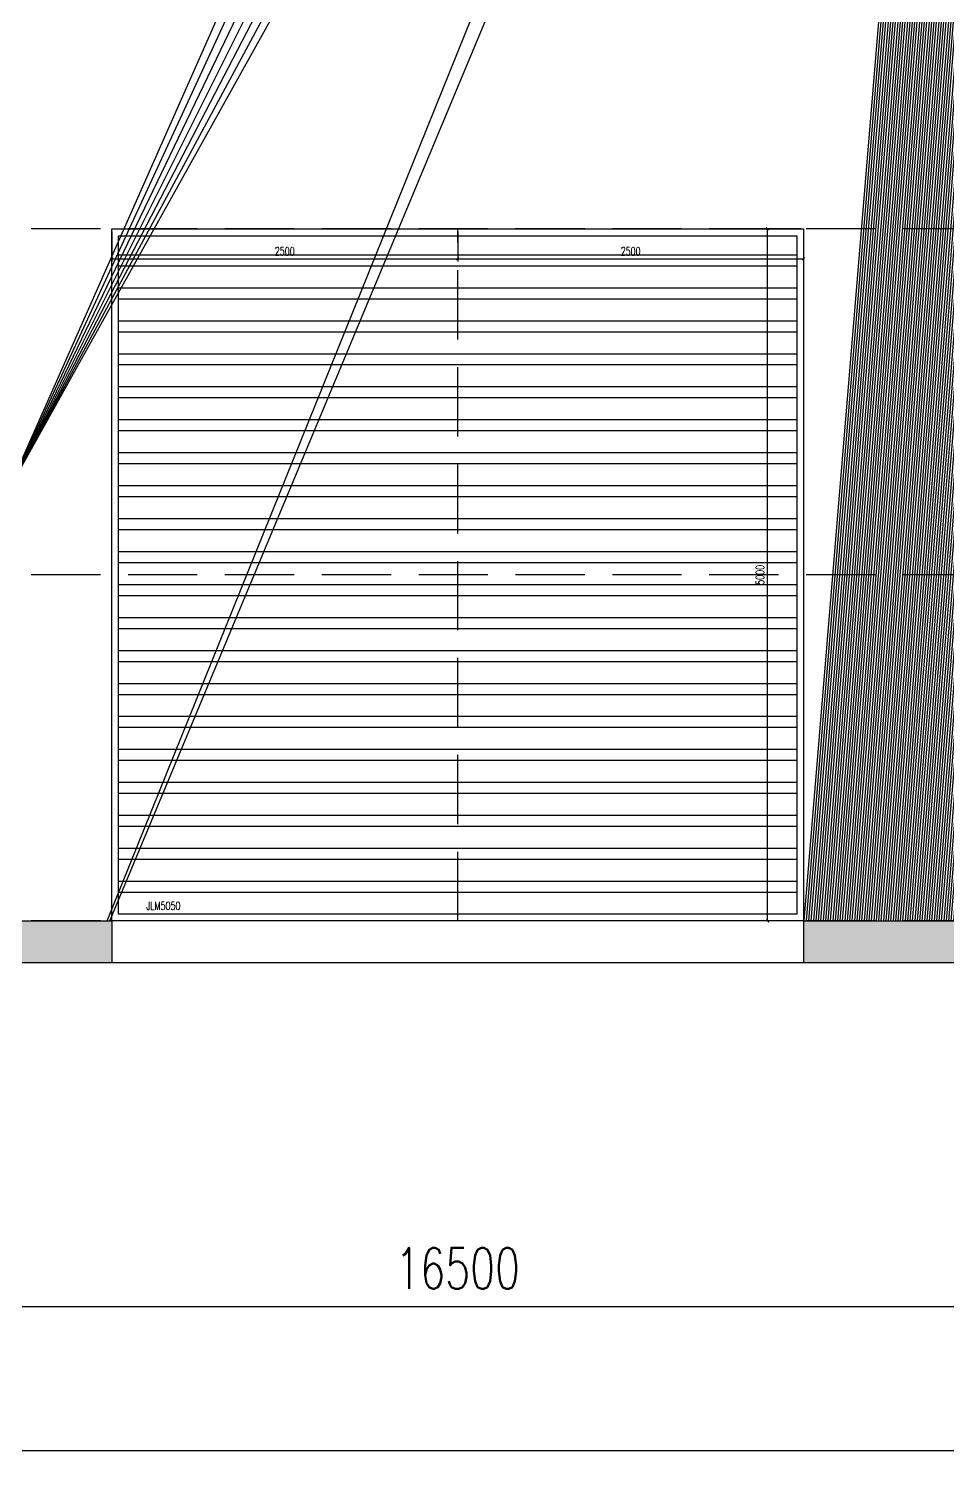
# Model space of a CAD drawing. Extents: x -4210259 to 293730, y -7499 to 868879.
# Drawn here: x -1746190 to -1739552, y 513313 to 523682 of the extents above; entities that cross this region are included whole.
import ezdxf

# ---------------------------------------------------------------- set-up
doc = ezdxf.new("R2010")
doc.units = 0
doc.header["$LTSCALE"] = 1000
doc.header["$MEASUREMENT"] = 0
doc.linetypes.add('__DASH', pattern=[0.35, 0.25, -0.1])
doc.linetypes.add('DOTE', pattern=[2.4200000000000004, 2, -0.2, 0.02, -0.2])
doc.layers.get('Defpoints').update_dxf_attribs({"color": 210})
for name, color, linetype in [('A-AXIS-D', 1, 'Continuous'), ('A-AXIS-DOTE', 14, 'DOTE'), ('A-HATCH-2', 251, 'Continuous'), ('A-LIN-V', 9, 'Continuous'), ('A-门窗表显示尺寸', 160, 'Continuous'), ('AS-WALL', 40, 'Continuous')]:
    doc.layers.add(name, color=color, linetype=linetype)
doc.styles.add('_TCH_DIM_T3', font='SIMPLEX', dxfattribs={"width": 0.7058823529411765, "bigfont": 'GBCBIG'})
doc.styles.add('A-DIM_T3', font='SIMPLEX', dxfattribs={"width": 0.7058823529411765, "bigfont": 'GBCBIG'})
doc.styles.add('A-STANDARD', font='SIMPLEX', dxfattribs={"bigfont": 'GBCBIG'})
doc.dimstyles.new('_TCH_ARCH&&100', dxfattribs={"dimtxt": 297.5, "dimasz": 100, "dimexe": 100, "dimexo": 100, "dimgap": 126.25, "dimtad": 1, "dimdec": 0, "dimzin": 0, "dimdsep": 46, "dimtxsty": '_TCH_DIM_T3', "dimblk": 'ARCHTICK', "dimcen": 0.09, "dimclrt": 7, "dimazin": 2, "dimtfac": 1, "dimtdec": 0, "dimtix": 1, "dimtmove": 2, "dimatfit": 3, "dimfxl": 0, "dimtolj": 1, "dimtzin": 0, "dimarcsym": 0})
doc.dimstyles.new('A-DIM&&20', dxfattribs={"dimtxt": 59.5, "dimasz": 20, "dimexe": 20, "dimexo": 20, "dimgap": 25.25, "dimtad": 1, "dimdec": 0, "dimzin": 0, "dimdsep": 46, "dimtxsty": 'A-DIM_T3', "dimblk": 'ARCHTICK', "dimcen": 0.09, "dimclrt": 7, "dimazin": 2, "dimtfac": 1, "dimtdec": 0, "dimtix": 1, "dimtmove": 2, "dimatfit": 3, "dimfxl": 0, "dimtolj": 1, "dimtzin": 0, "dimarcsym": 0})

# ---------------------------------------------------------------- blocks, each defined once
blk = doc.blocks.new('_ArchTick')
at = {"color": 0, "linetype": 'ByBlock', "const_width": 0.4}
blk.add_lwpolyline([(-0.5, -0.5), (0.5, 0.5)], dxfattribs=at)
blk = doc.blocks.new('*D1236')
at = {"layer": 'A-门窗表显示尺寸', "color": 0, "lineweight": -2}
for p, q in [((-1640980.163610153, 522217.4520265139), (-1640980.163610153, 521999.9999999749)), ((-1638480.163610147, 522217.4520265139), (-1638480.163610147, 521999.9999999749)), ((-1640980.163610153, 522019.9999999749), (-1638480.163610147, 522019.9999999749))]:
    blk.add_line(p, q, dxfattribs=at)
at = {"layer": 'Defpoints', "color": 0}
for p in [(-1640980.163610153, 522237.4520265139), (-1638480.163610147, 522237.4520265139), (-1638480.163610147, 522019.9999999749)]:
    blk.add_point(p, dxfattribs=at)
at = {"layer": 'A-门窗表显示尺寸', "color": 0, "lineweight": -2, "xscale": 20, "yscale": 20, "zscale": 20, "rotation": 180}
blk.add_blockref('_ArchTick', (-1640980.163610153, 522019.9999999749), dxfattribs=at)
at = {"layer": 'A-门窗表显示尺寸', "color": 0, "lineweight": -2, "xscale": 20, "yscale": 20, "zscale": 20}
blk.add_blockref('_ArchTick', (-1638480.163610147, 522019.9999999749), dxfattribs=at)
at = {"layer": 'A-门窗表显示尺寸', "color": 7, "insert": (-1639730.16361015, 522074.9999999749), "char_height": 59.5, "attachment_point": 5, "style": 'A-DIM_T3'}
blk.add_mtext('\\A1;2500', dxfattribs=at)
blk = doc.blocks.new('*D1237')
at = {"layer": 'A-门窗表显示尺寸', "color": 0, "lineweight": -2}
for p, q in [((-1643480.16361016, 522217.4520265139), (-1643480.16361016, 521999.9999999749)), ((-1640980.163610153, 522217.4520265139), (-1640980.163610153, 521999.9999999749)), ((-1643480.16361016, 522019.9999999749), (-1640980.163610153, 522019.9999999749))]:
    blk.add_line(p, q, dxfattribs=at)
at = {"layer": 'Defpoints', "color": 0}
for p in [(-1643480.16361016, 522237.4520265139), (-1640980.163610153, 522237.4520265139), (-1640980.163610153, 522019.9999999749)]:
    blk.add_point(p, dxfattribs=at)
at = {"layer": 'A-门窗表显示尺寸', "color": 0, "lineweight": -2, "xscale": 20, "yscale": 20, "zscale": 20, "rotation": 180}
blk.add_blockref('_ArchTick', (-1643480.16361016, 522019.9999999749), dxfattribs=at)
at = {"layer": 'A-门窗表显示尺寸', "color": 0, "lineweight": -2, "xscale": 20, "yscale": 20, "zscale": 20}
blk.add_blockref('_ArchTick', (-1640980.163610153, 522019.9999999749), dxfattribs=at)
at = {"layer": 'A-门窗表显示尺寸', "color": 7, "insert": (-1642230.163610157, 522074.9999999749), "char_height": 59.5, "attachment_point": 5, "style": 'A-DIM_T3'}
blk.add_mtext('\\A1;2500', dxfattribs=at)
blk = doc.blocks.new('*D1238')
at = {"layer": 'A-门窗表显示尺寸', "color": 0, "lineweight": -2}
for p, q in [((-1638500.163610148, 522237.4520265141), (-1638760.56329158, 522237.4520265141)), ((-1638740.56329158, 517237.4520265142), (-1638740.56329158, 522237.4520265141)), ((-1638500.163610148, 517237.4520265142), (-1638760.56329158, 517237.4520265142))]:
    blk.add_line(p, q, dxfattribs=at)
at = {"layer": 'Defpoints', "color": 0}
for p in [(-1638740.56329158, 522237.4520265141), (-1638480.163610148, 522237.4520265141), (-1638480.163610148, 517237.4520265142)]:
    blk.add_point(p, dxfattribs=at)
at = {"layer": 'A-门窗表显示尺寸', "color": 0, "lineweight": -2, "xscale": 20, "yscale": 20, "zscale": 20}
for p, rotation in [((-1638740.56329158, 522237.4520265141), 90), ((-1638740.56329158, 517237.4520265142), 270)]:
    blk.add_blockref('_ArchTick', p, dxfattribs=dict(at, rotation=rotation))
at = {"layer": 'A-门窗表显示尺寸', "color": 7, "insert": (-1638795.563291579, 519737.4520265145), "char_height": 59.5, "attachment_point": 5, "rotation": 90, "style": 'A-DIM_T3'}
blk.add_mtext('\\A1;5000', dxfattribs=at)
blk = doc.blocks.new('*D806')
at = {"layer": 'A-AXIS-D', "color": 0, "lineweight": -2}
for p, q in [((-1844940.399681621, 515282.7509047755), (-1844940.399681621, 513313.3764944364)), ((-1718440.399689627, 515282.7509047755), (-1718440.399689627, 513313.3764944364)), ((-1844940.399681621, 513413.3764944364), (-1718440.399689627, 513413.3764944364))]:
    blk.add_line(p, q, dxfattribs=at)
at = {"layer": 'Defpoints', "color": 0}
for p in [(-1844940.399681621, 515382.7509047755), (-1718440.399689627, 515382.7509047755), (-1718440.399689627, 513413.3764944364)]:
    blk.add_point(p, dxfattribs=at)
at = {"layer": 'A-AXIS-D', "color": 0, "lineweight": -2, "xscale": 100, "yscale": 100, "zscale": 100, "rotation": 180}
blk.add_blockref('_ArchTick', (-1844940.399681621, 513413.3764944364), dxfattribs=at)
at = {"layer": 'A-AXIS-D', "color": 0, "lineweight": -2, "xscale": 100, "yscale": 100, "zscale": 100}
blk.add_blockref('_ArchTick', (-1718440.399689627, 513413.3764944364), dxfattribs=at)
at = {"layer": 'A-AXIS-D', "color": 7, "insert": (-1781690.399685624, 513688.3764944364), "char_height": 297.5, "attachment_point": 5, "style": '_TCH_DIM_T3'}
blk.add_mtext('\\A1;126500', dxfattribs=at)
blk = doc.blocks.new('*D1164')
at = {"layer": 'A-AXIS-D', "color": 0, "lineweight": -2}
for p, q in [((-1751340.399681416, 515282.7509047755), (-1751340.399681416, 514353.3764944365)), ((-1734840.399681416, 515282.7509047755), (-1734840.399681416, 514353.3764944365)), ((-1751340.399681416, 514453.3764944365), (-1734840.399681416, 514453.3764944365))]:
    blk.add_line(p, q, dxfattribs=at)
at = {"layer": 'Defpoints', "color": 0}
for p in [(-1751340.399681416, 515382.7509047755), (-1734840.399681416, 515382.7509047755), (-1734840.399681416, 514453.3764944365)]:
    blk.add_point(p, dxfattribs=at)
at = {"layer": 'A-AXIS-D', "color": 0, "lineweight": -2, "xscale": 100, "yscale": 100, "zscale": 100, "rotation": 180}
blk.add_blockref('_ArchTick', (-1751340.399681416, 514453.3764944365), dxfattribs=at)
at = {"layer": 'A-AXIS-D', "color": 0, "lineweight": -2, "xscale": 100, "yscale": 100, "zscale": 100}
blk.add_blockref('_ArchTick', (-1734840.399681416, 514453.3764944365), dxfattribs=at)
at = {"layer": 'A-AXIS-D', "color": 7, "insert": (-1743090.399681416, 514728.3764944365), "char_height": 297.5, "attachment_point": 5, "style": '_TCH_DIM_T3'}
blk.add_mtext('\\A1;16500', dxfattribs=at)
blk = doc.blocks.new('JLM5050')
at = {"layer": 'A-HATCH-2'}
h = blk.add_hatch(dxfattribs=at)
h.set_pattern_fill('ANSI32', color=256, scale=50, angle=45.00000000000001)
h.set_pattern_definition([(180, (0, 0), (-1.4210854715202e-14, -238.125), []), (180, (-79.3750342852436, 79.37503428522905), (-1.4210854715202e-14, -238.125), [])])
h.paths.add_polyline_path([(-1643430.16361016, 522187.4520265139), (-1638530.163610147, 522187.4520265139), (-1638530.163610147, 517287.452026514), (-1643430.16361016, 517287.452026514)])
at = {"layer": 'A-AXIS-DOTE', "linetype": '__DASH', "ltscale": 2}
blk.add_line((-1640980.163610153, 517237.452026514), (-1640980.163610153, 522237.4520265139), dxfattribs=at)
at = {"layer": 'A-LIN-V'}
blk.add_lwpolyline([(-1643480.16361016, 522237.4520265139), (-1638480.163610147, 522237.4520265139), (-1638480.163610147, 517237.452026514), (-1643480.16361016, 517237.452026514)], close=True, dxfattribs=at)
at = {"layer": 'A-门窗表显示尺寸'}
blk.add_lwpolyline([(-1643430.16361016, 522187.4520265139), (-1638530.163610147, 522187.4520265139), (-1638530.163610147, 517287.452026514), (-1643430.16361016, 517287.452026514)], close=True, dxfattribs=at)
at = {"layer": 'A-门窗表显示尺寸', "color": 3, "style": 'A-STANDARD', "width": 0.7058823529411765}
blk.add_text('JLM5050', height=59.5, dxfattribs=at).set_placement((-1643230, 517317.452026514))
at = {"layer": 'A-门窗表显示尺寸'}
for p1, p2, distance, picture, middle in [((-1643480.16361016, 522237.4520265139), (-1640980.163610153, 522237.4520265139), -217.45202653901652, '*D1237', (-1642230.163610157, 522074.9999999749)), ((-1640980.163610153, 522237.4520265139), (-1638480.163610147, 522237.4520265139), -217.45202653901654, '*D1236', (-1639730.16361015, 522074.9999999749)), ((-1638480.163610147, 517237.452026514), (-1638480.163610147, 522237.4520265139), 260.39968143287115, '*D1238', (-1638795.563291579, 519737.4520265145))]:
    dim = blk.add_aligned_dim(p1=p1, p2=p2, distance=distance, dimstyle='A-DIM&&20', dxfattribs=at)
    dim.commit()
    dim.dimension.update_dxf_attribs({"geometry": picture, "text_midpoint": middle})

msp = doc.modelspace()

# ---------------------------------------------------------------- hatches: boundary and pattern name
at = {"layer": 'A-HATCH-2'}
h = msp.add_hatch(dxfattribs=at)
h.set_pattern_fill('ANSI31', color=256, scale=150, angle=45.00000000000001)
h.set_pattern_definition([(90, (-40600249011, -3384804562.000004), (-238.125, -1.848892746611746e-30), [])])
h.paths.add_polyline_path([(-1754390.399681344, 517237.452026514), (-1750890.399681412, 517237.4520265075), (-1746790.399678704, 517237.4520265076), (-1746790.399680482, 517237.4520265656), (-1753190.399680705, 517237.4520265422), (-1753190.399682471, 519637.4520265655), (-1746790.399679592, 519637.4520265656), (-1746790.399679592, 517237.4520265145), (-1745590.399681424, 517237.4520265133), (-1745590.399681424, 522237.4520265643), (-1740590.399681411, 522237.4520265643), (-1740590.399671438, 517237.4520265015), (-1739390.399671376, 517237.4520265262), (-1739390.399681348, 531687.452026545), (-1754390.399681344, 531687.4520265457)])
h = msp.add_hatch(dxfattribs=at)
h.set_pattern_fill('ANSI38', color=256, scale=150)
h.set_pattern_definition([(45, (0, 0), (-168.3798022700466, 168.3798022700466), []), (135, (0, 0), (-505.1394068101398, 168.3798022700467), [595.3125, -357.1875])])
h.paths.add_polyline_path([(-1811590.399681446, 516937.4520265246), (-1844940.399681621, 516937.4520265246), (-1844940.399681621, 517237.452026514), (-1811590.399681446, 517237.452026514)])
h.paths.add_polyline_path([(-1805390.399661382, 516937.4520265498), (-1806590.399681433, 516937.4520265498), (-1806590.399681433, 517237.4520265139), (-1805390.399661382, 517237.4520265139)])
h.paths.add_polyline_path([(-1795090.399681446, 516937.4520265246), (-1803890.399671361, 516937.4520265246), (-1803890.399671361, 517237.4520265643), (-1795090.399681446, 517237.4520265643)])
h.paths.add_polyline_path([(-1788890.399661382, 516937.4520265498), (-1790090.399681433, 516937.4520265498), (-1790090.399681433, 517237.4520265139), (-1788890.399661382, 517237.4520265139)])
h.paths.add_polyline_path([(-1778590.399681446, 516937.4520265245), (-1787390.399681343, 516937.4520265245), (-1787390.399681343, 517237.4520265146), (-1778590.399681446, 517237.4520265146)])
h.paths.add_polyline_path([(-1772390.399661382, 516937.4520265498), (-1773590.399681433, 516937.4520265498), (-1773590.399681433, 517237.4520265139), (-1772390.399661382, 517237.4520265139)])
h.paths.add_polyline_path([(-1762090.399681446, 516937.4520265246), (-1770890.399671361, 516937.4520265246), (-1770890.399671361, 517237.4520265643), (-1762090.399681446, 517237.4520265643)])
h.paths.add_polyline_path([(-1755890.399661383, 516937.4520265498), (-1757090.399681433, 516937.4520265498), (-1757090.399681433, 517237.4520265139), (-1755890.399661383, 517237.4520265139)])
h.paths.add_polyline_path([(-1745590.399681446, 516937.4520265246), (-1754390.399671361, 516937.4520265246), (-1754390.399671361, 517237.4520265643), (-1745590.399681446, 517237.4520265643)])
h.paths.add_polyline_path([(-1739390.399661382, 516937.4520265498), (-1740590.399681433, 516937.4520265498), (-1740590.399681433, 517237.4520265151), (-1739390.399661382, 517237.4520265151)])
h.paths.add_polyline_path([(-1734440.399674061, 516937.4520265246), (-1737890.399681343, 516937.4520265246), (-1737890.399681343, 517237.452026539), (-1734440.399674061, 517237.452026539)])
h.paths.add_polyline_path([(-1733240.399682313, 517237.4520266386), (-1734340.399661017, 517237.4520266386), (-1734340.399661017, 516937.4520265245), (-1733240.399682313, 516937.4520265245)])

# ---------------------------------------------------------------- linework, layer by layer
at = {"layer": 'A-AXIS-DOTE', "linetype": '__DASH', "ltscale": 2}
for p, q in [((-1712071.929382368, 522237.4520265154), (-1851898.070617632, 522237.452026514)), ((-1712071.929382368, 519737.4520265154), (-1851898.070617632, 519737.452026514)), ((-1712071.929382368, 517237.4520265154), (-1851898.070617632, 517237.452026514))]:
    msp.add_line(p, q, dxfattribs=at)
at = {"layer": 'A-LIN-V'}
for p, q in [((-1754390.399671361, 517237.4520265643), (-1745590.399681446, 517237.4520265643)), ((-1745590.399681446, 517237.452026514), (-1745590.399681446, 516937.4520265246)), ((-1740590.399681433, 517237.4520265139), (-1740590.399681433, 516937.4520265246)), ((-1740590.399681433, 517237.4520265139), (-1739390.399661382, 517237.4520265139))]:
    msp.add_line(p, q, dxfattribs=at)
at = {"layer": 'AS-WALL'}
msp.add_line((-1851898.070617632, 516937.4520265246), (-1712071.929382368, 516937.4520265245), dxfattribs=at)

# ---------------------------------------------------------------- block references
at = {"layer": 'A-LIN-V'}
msp.add_blockref('JLM5050', (-102110.236071286, 0), dxfattribs=at)

# ---------------------------------------------------------------- dimensions: what is measured, and where the dimension line sits
at = {"layer": 'A-AXIS-D'}
for base, p1, p2, picture, middle in [((-1718440.399689627, 513413.3764944364), (-1844940.399681621, 515382.7509047755), (-1718440.399689627, 515382.7509047755), '*D806', (-1781690.399685624, 513688.3764944364)), ((-1734840.399681416, 514453.3764944365), (-1751340.399681416, 515382.7509047755), (-1734840.399681416, 515382.7509047755), '*D1164', (-1743090.399681416, 514728.3764944365))]:
    dim = msp.add_linear_dim(base=base, p1=p1, p2=p2, angle=0, dimstyle='_TCH_ARCH&&100', override={"dimgap": 0}, dxfattribs=at)
    dim.commit()
    dim.dimension.update_dxf_attribs({"geometry": picture, "text_midpoint": middle, "dimtype": 129})

doc.saveas('drawing.dxf')
